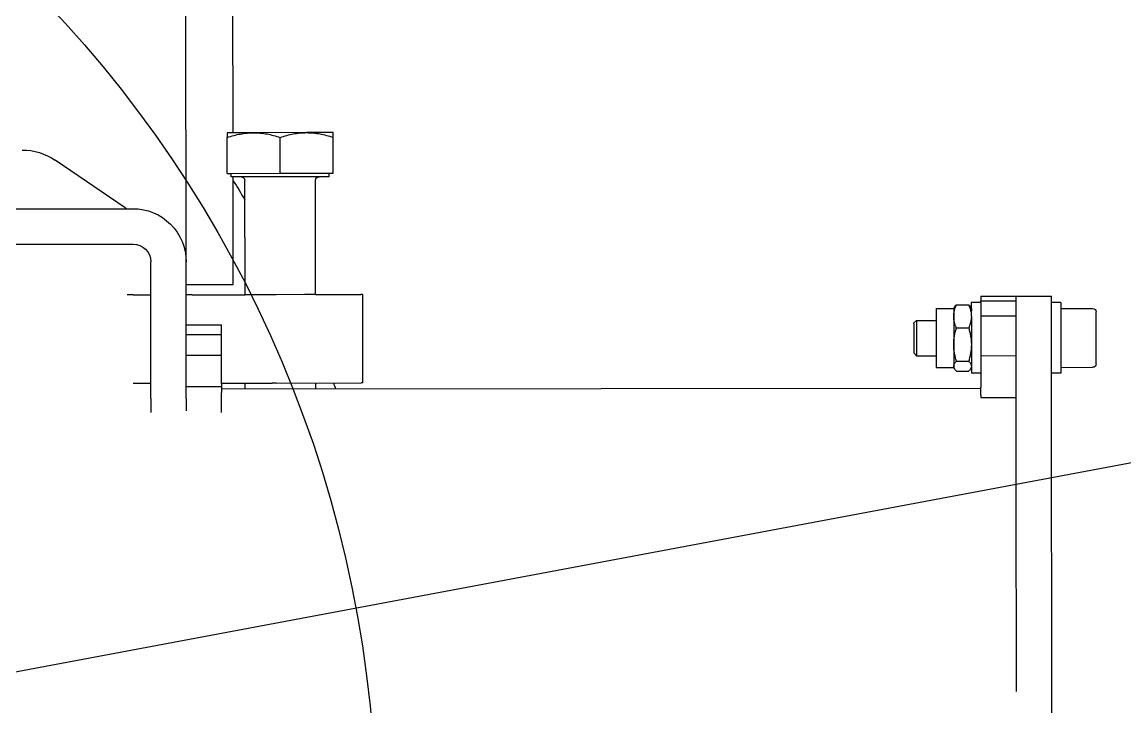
# Model space of a CAD drawing. Header units: inches. Extents: x -233729 to 737493, y -275239 to 196021.
# Drawn here: x 487947.5 to 488134.9, y 16046.7 to 16162.9 of the extents above; entities that cross this region are included whole.
import ezdxf

# ---------------------------------------------------------------- set-up
doc = ezdxf.new("R2010")
doc.units = ezdxf.units.IN
doc.header["$MEASUREMENT"] = 0
doc.layers.add('P_AX', color=7, linetype='Continuous')

# ---------------------------------------------------------------- blocks, each defined once
blk = doc.blocks.new('A$C48CB4C16')
at = {"layer": 'P_AX', "color": 6, "linetype": 'Continuous'}
for p, q in [((4418.589608261943, 4932.205780456427, 710.6645883361932), (4418.48979885585, 4828.290893023952, 710.6645883361932)), ((4265.489652933669, 4832.579871995493, 710.6645883361932), (4265.495742952452, 4834.972834463814, 710.6645883361932)), ((4265.489652933669, 4832.579871995493, 710.6645883361932), (4265.495742952452, 4834.972834463814, 710.6645883361932)), ((4271.494711379753, 4833.526929445683, 710.6645883361932), (4271.495897963177, 4834.66675085074, 710.6645883361932)), ((4271.494711379753, 4833.526929445683, 710.6645883361932), (4271.495897963177, 4834.66675085074, 710.6645883361932)), ((4271.494711379753, 4833.526929445683, 710.6645883361932), (4271.495897963177, 4834.66675085074, 710.6645883361932)), ((4277.496183612035, 4834.960982257153, 710.6645883361932), (4277.492790736491, 4831.538570934093, 710.6645883361932)), ((4265.489652933669, 4832.579871995493, 710.6645883361932), (4265.489840854891, 4830.223166784856, 710.6645883361932)), ((4265.489652933669, 4832.579871995493, 710.6645883361932), (4265.489840854891, 4830.223166784856, 710.6645883361932)), ((4271.489650159725, 4832.574102418615, 710.6645883361932), (4271.494135711109, 4832.737921983587, 710.6645883361932)), ((4271.489650159725, 4832.574102418615, 710.6645883361932), (4271.494135711109, 4832.737921983587, 710.6645883361932)), ((4271.489650159725, 4832.574102418615, 710.6645883361932), (4271.494135711109, 4832.737921983587, 710.6645883361932)), ((4271.489650159725, 4832.574102418615, 710.6645883361932), (4271.492793509387, 4831.544339389193, 710.6645883361932)), ((4271.489650159725, 4832.574102418615, 710.6645883361932), (4271.492793509387, 4831.544339389193, 710.6645883361932)), ((4271.489650159725, 4832.574102418615, 710.6645883361932), (4271.492793509387, 4831.544339389193, 710.6645883361932)), ((4271.494135711109, 4832.737921983587, 710.6645883361932), (4271.494711379753, 4833.526929445683, 710.6645883361932)), ((4271.494135711109, 4832.737921983587, 710.6645883361932), (4271.494711379753, 4833.526929445683, 710.6645883361932)), ((4271.494135711109, 4832.737921983587, 710.6645883361932), (4271.494711379753, 4833.526929445683, 710.6645883361932)), ((4412.493983462336, 4832.539803139518, 710.6645883361932), (4412.493727727793, 4832.400597989212, 710.6645883361932)), ((4412.493983462336, 4832.539803139518, 710.6645883361932), (4412.493727727793, 4832.400597989212, 710.6645883361932)), ((4412.493983462336, 4832.539803139518, 710.6645883361932), (4412.493727727793, 4832.400597989212, 710.6645883361932)), ((4271.491983787622, 4830.69851214497, 710.6645883361932), (4271.491826579324, 4830.533408229823, 710.6645883361932)), ((4271.491983787622, 4830.69851214497, 710.6645883361932), (4271.491826579324, 4830.533408229823, 710.6645883361932)), ((4271.492166419864, 4830.866543690326, 710.6645883361932), (4271.491983787622, 4830.69851214497, 710.6645883361932)), ((4271.492166419864, 4830.866543690326, 710.6645883361932), (4271.491983787622, 4830.69851214497, 710.6645883361932)), ((4271.492340749362, 4830.966752560927, 710.6645883361932), (4271.492166419864, 4830.866543690326, 710.6645883361932)), ((4271.492340749362, 4830.966752560927, 710.6645883361932), (4271.492166419864, 4830.866543690326, 710.6645883361932)), ((4271.492793509387, 4831.544339389193, 710.6645883361932), (4271.492340749362, 4830.966752560927, 710.6645883361932)), ((4271.492793509387, 4831.544339389193, 710.6645883361932), (4271.492340749362, 4830.966752560927, 710.6645883361932)), ((4271.492793509387, 4831.544339389193, 710.6645883361932), (4271.492340749362, 4830.966752560927, 710.6645883361932)), ((4277.491823806427, 4830.527639774724, 710.6645883361932), (4277.491981014725, 4830.692743690337, 710.6645883361932)), ((4277.491981014725, 4830.692743690337, 710.6645883361932), (4277.49216364685, 4830.860775235692, 710.6645883361932)), ((4277.49216364685, 4830.860775235692, 710.6645883361932), (4277.492790736491, 4831.538570934093, 710.6645883361932)), ((4277.492259507999, 4830.960984181265, 710.6645883361932), (4406.492215954465, 4830.836962385687, 710.6645883361932)), ((4281.491778293856, 4830.957139005537, 710.6645883361932), (4281.490816997481, 4829.957451214666, 710.6645883361932)), ((4293.491772747947, 4830.945602095805, 710.6645883361932), (4293.490811449475, 4829.945912066964, 710.6645883361932)), ((4406.489804404322, 4828.302432178173, 710.6645883361932), (4406.492094245739, 4830.710461082521, 710.6645883361932)), ((4406.493507216334, 4832.023989591866, 710.6645883361932), (4406.493516581017, 4832.034669502757, 710.6645883361932)), ((4406.493516581017, 4832.034669502757, 710.6645883361932), (4406.493730501737, 4832.40636756609, 710.6645883361932)), ((4406.493730501737, 4832.40636756609, 710.6645883361932), (4412.493727727793, 4832.400597989212, 710.6645883361932)), ((4412.492091471679, 4830.704691505643, 710.6645883361932), (4412.491303890594, 4829.831195361565, 710.6645883361932)), ((4412.492091471679, 4830.704691505643, 710.6645883361932), (4412.491303890594, 4829.831195361565, 710.6645883361932)), ((4412.493727727793, 4832.400597989212, 710.6645883361932), (4412.493513807072, 4832.028899925413, 710.6645883361932)), ((4412.493727727793, 4832.400597989212, 710.6645883361932), (4412.493513807072, 4832.028899925413, 710.6645883361932)), ((4412.493727727793, 4832.400597989212, 710.6645883361932), (4412.493513807072, 4832.028899925413, 710.6645883361932)), ((4262.490802743938, 4829.975721568919, 710.6645883361932), (4265.487164826715, 4829.972840277131, 710.6645883361932)), ((4265.489840854891, 4830.223166784856, 710.6645883361932), (4265.474936114158, 4814.723173950917, 710.6645883361932)), ((4265.489840854891, 4830.223166784856, 710.6645883361932), (4265.474936114158, 4814.723173950917, 710.6645883361932)), ((4271.491826579324, 4830.533408229823, 710.6645883361932), (4271.489838080946, 4830.217397207512, 710.6645883361932)), ((4271.491826579324, 4830.533408229823, 710.6645883361932), (4271.489838080946, 4830.217397207512, 710.6645883361932)), ((4271.489838080946, 4830.217397207512, 710.6645883361932), (4271.491367077688, 4830.036361182692, 710.6645883361932)), ((4271.489838080946, 4830.217397207512, 710.6645883361932), (4271.491367077688, 4830.036361182692, 710.6645883361932)), ((4271.490794896963, 4829.967067203137, 710.6645883361932), (4271.490017905715, 4828.617899533945, 710.6645883361932)), ((4271.490794896963, 4829.967067203137, 710.6645883361932), (4271.490017905715, 4828.617899533945, 710.6645883361932)), ((4271.490794896963, 4829.967067203137, 710.6645883361932), (4271.490017905715, 4828.617899533945, 710.6645883361932)), ((4271.491367077688, 4830.036361182692, 710.6645883361932), (4271.490794896963, 4829.967067203137, 710.6645883361932)), ((4271.491367077688, 4830.036361182692, 710.6645883361932), (4271.490794896963, 4829.967067203137, 710.6645883361932)), ((4271.491826579324, 4830.533408229823, 710.6645883361932), (4277.491823806427, 4830.527639774724, 710.6645883361932)), ((4277.491364304676, 4830.030592728059, 710.6645883361932), (4277.487416618621, 4825.920398573975, 710.6645883361932)), ((4277.491297586471, 4829.961297139178, 710.6645883361932), (4286.076573669677, 4829.953041566653, 710.6645883361932)), ((4277.491364304676, 4830.030592728059, 710.6645883361932), (4277.491823806427, 4830.527639774724, 710.6645883361932)), ((4286.783680393826, 4829.952361615493, 710.6645883361932), (4286.076573669677, 4829.953041566653, 710.6645883361932)), ((4286.783680393826, 4829.952361615493, 710.6645883361932), (4301.197900574305, 4829.938500962803, 710.6645883361932)), ((4301.490794309299, 4829.938219317819, 710.6645883361932), (4301.197900574305, 4829.938500962803, 710.6645883361932)), ((4301.490794309299, 4829.938219317819, 710.6645883361932), (4301.476370366639, 4814.938226252913, 710.6645883361932)), ((4412.491303890594, 4829.831195361565, 710.6645883361932), (4412.486893165041, 4825.301175101778, 710.6645883361932)), ((4412.491303890594, 4829.831195361565, 710.6645883361932), (4412.486893165041, 4825.301175101778, 710.6645883361932)), ((4271.489317085128, 4827.753458654626, 710.6645883361932), (4271.4882821762, 4826.79809717939, 710.6645883361932)), ((4271.489317085128, 4827.753458654626, 710.6645883361932), (4271.4882821762, 4826.79809717939, 710.6645883361932)), ((4271.489317085128, 4827.753458654626, 710.6645883361932), (4271.4882821762, 4826.79809717939, 710.6645883361932)), ((4271.490017905715, 4828.617899533945, 710.6645883361932), (4271.489317085128, 4827.753458654626, 710.6645883361932)), ((4271.490017905715, 4828.617899533945, 710.6645883361932), (4271.489317085128, 4827.753458654626, 710.6645883361932)), ((4271.490017905715, 4828.617899533945, 710.6645883361932), (4271.489317085128, 4827.753458654626, 710.6645883361932)), ((4398.888846321845, 4827.309740771192, 710.6645883361932), (4401.888844934759, 4827.306855982754, 710.6645883361932)), ((4401.888844934759, 4827.306855982754, 710.6645883361932), (4402.022917444702, 4827.538561544965, 710.6645883361932)), ((4402.336034408071, 4827.93467963778, 710.6645883361932), (4404.442869459162, 4827.932653712228, 710.6645883361932)), ((4404.888843547785, 4827.303971194314, 710.6645883361932), (4404.755207982495, 4827.53594965453, 710.6645883361932)), ((4406.489804404322, 4828.302432178173, 710.6645883361932), (4404.889805144048, 4828.303970731913, 710.6645883361932)), ((4406.486895938986, 4825.306944678656, 710.6645883361932), (4406.489804404322, 4828.302432178173, 710.6645883361932)), ((4406.486895938986, 4825.306944678656, 710.6645883361932), (4406.489804404322, 4828.302432178173, 710.6645883361932)), ((4420.089798116126, 4828.289354470211, 710.6645883361932), (4418.48979885585, 4828.290893023952, 710.6645883361932)), ((4420.088836519979, 4827.289354932613, 710.6645883361932), (4425.488834023358, 4827.284162312863, 710.6645883361932)), ((4271.486753312522, 4825.22823623533, 710.6645883361932), (4271.486167775934, 4824.507391551162, 710.6645883361932)), ((4271.486753312522, 4825.22823623533, 710.6645883361932), (4271.486167775934, 4824.507391551162, 710.6645883361932)), ((4271.486753312522, 4825.22823623533, 710.6645883361932), (4271.486167775934, 4824.507391551162, 710.6645883361932)), ((4271.486831251066, 4825.310446838035, 710.6645883361932), (4271.486753312522, 4825.22823623533, 710.6645883361932)), ((4271.486831251066, 4825.310446838035, 710.6645883361932), (4271.486753312522, 4825.22823623533, 710.6645883361932)), ((4271.486831251066, 4825.310446838035, 710.6645883361932), (4271.486753312522, 4825.22823623533, 710.6645883361932)), ((4271.486753312522, 4825.22823623533, 710.6645883361932), (4277.486750539508, 4825.222467780232, 710.6645883361932)), ((4271.486972454471, 4825.421000249336, 710.6645883361932), (4271.486831251066, 4825.310446838035, 710.6645883361932)), ((4271.486972454471, 4825.421000249336, 710.6645883361932), (4271.486831251066, 4825.310446838035, 710.6645883361932)), ((4271.486972454471, 4825.421000249336, 710.6645883361932), (4271.486831251066, 4825.310446838035, 710.6645883361932)), ((4271.487423228332, 4825.905482229895, 710.6645883361932), (4271.486972454471, 4825.421000249336, 710.6645883361932)), ((4271.487423228332, 4825.905482229895, 710.6645883361932), (4271.486972454471, 4825.421000249336, 710.6645883361932)), ((4271.487423228332, 4825.905482229895, 710.6645883361932), (4271.486972454471, 4825.421000249336, 710.6645883361932)), ((4271.4882821762, 4826.79809717939, 710.6645883361932), (4271.487419391516, 4825.926167029074, 710.6645883361932)), ((4271.4882821762, 4826.79809717939, 710.6645883361932), (4271.487419391516, 4825.926167029074, 710.6645883361932)), ((4271.4882821762, 4826.79809717939, 710.6645883361932), (4271.487419391516, 4825.926167029074, 710.6645883361932)), ((4271.487419391516, 4825.926167029074, 710.6645883361932), (4271.487423228332, 4825.905482229895, 710.6645883361932)), ((4271.487419391516, 4825.926167029074, 710.6645883361932), (4271.487423228332, 4825.905482229895, 710.6645883361932)), ((4271.487419391516, 4825.926167029074, 710.6645883361932), (4271.487423228332, 4825.905482229895, 710.6645883361932)), ((4277.486750539508, 4825.222467780232, 710.6645883361932), (4277.483769478044, 4822.096143770616, 710.6645883361932)), ((4277.486828478051, 4825.304678383401, 710.6645883361932), (4277.486750539508, 4825.222467780232, 710.6645883361932)), ((4277.487420455321, 4825.899713774795, 710.6645883361932), (4277.486828478051, 4825.304678383401, 710.6645883361932)), ((4395.086442960426, 4824.813394867469, 710.6645883361932), (4395.586922839167, 4825.31291315111, 710.6645883361932)), ((4395.586922839167, 4825.31291315111, 710.6645883361932), (4398.886923129437, 4825.309741695996, 710.6645883361932)), ((4402.334384746616, 4826.23503699864, 710.6645883361932), (4404.441219797823, 4826.233011073085, 710.6645883361932)), ((4406.485304637346, 4823.639814249825, 710.6645883361932), (4406.486895938986, 4825.306944678656, 710.6645883361932)), ((4406.485304637346, 4823.639814249825, 710.6645883361932), (4406.486895938986, 4825.306944678656, 710.6645883361932)), ((4406.486895938986, 4825.306944678656, 710.6645883361932), (4412.486893165041, 4825.301175101778, 710.6645883361932)), ((4406.486895938986, 4825.306944678656, 710.6645883361932), (4412.486893165041, 4825.301175101778, 710.6645883361932)), ((4412.486893165041, 4825.301175101778, 710.6645883361932), (4412.480425623012, 4818.561093254133, 710.6645883361932)), ((4412.486893165041, 4825.301175101778, 710.6645883361932), (4412.480425623012, 4818.561093254133, 710.6645883361932)), ((4271.485206239623, 4823.569149331309, 710.6645883361932), (4271.484783473657, 4823.098350779737, 710.6645883361932)), ((4271.485206239623, 4823.569149331309, 710.6645883361932), (4271.484783473657, 4823.098350779737, 710.6645883361932)), ((4271.485206239623, 4823.569149331309, 710.6645883361932), (4271.484783473657, 4823.098350779737, 710.6645883361932)), ((4271.486098694615, 4824.497075068883, 710.6645883361932), (4271.485206239623, 4823.569149331309, 710.6645883361932)), ((4271.486098694615, 4824.497075068883, 710.6645883361932), (4271.485206239623, 4823.569149331309, 710.6645883361932)), ((4271.486098694615, 4824.497075068883, 710.6645883361932), (4271.485206239623, 4823.569149331309, 710.6645883361932)), ((4271.486167775934, 4824.507391551162, 710.6645883361932), (4271.486098694615, 4824.497075068883, 710.6645883361932)), ((4271.486167775934, 4824.507391551162, 710.6645883361932), (4271.486098694615, 4824.497075068883, 710.6645883361932)), ((4271.486167775934, 4824.507391551162, 710.6645883361932), (4271.486098694615, 4824.497075068883, 710.6645883361932)), ((4406.480428396957, 4818.56686283101, 710.6645883361932), (4406.485304637346, 4823.639814249825, 710.6645883361932)), ((4406.480428396957, 4818.56686283101, 710.6645883361932), (4406.485304637346, 4823.639814249825, 710.6645883361932)), ((4271.483398049488, 4821.707803591738, 710.6645883361932), (4271.482033354113, 4820.229210262305, 710.6645883361932)), ((4271.483398049488, 4821.707803591738, 710.6645883361932), (4271.482033354113, 4820.229210262305, 710.6645883361932)), ((4271.483398049488, 4821.707803591738, 710.6645883361932), (4271.482033354113, 4820.229210262305, 710.6645883361932)), ((4271.483423562022, 4821.735007434735, 710.6645883361932), (4271.483398049488, 4821.707803591738, 710.6645883361932)), ((4271.483423562022, 4821.735007434735, 710.6645883361932), (4271.483398049488, 4821.707803591738, 710.6645883361932)), ((4271.483423562022, 4821.735007434735, 710.6645883361932), (4271.483398049488, 4821.707803591738, 710.6645883361932)), ((4271.483398049488, 4821.707803591738, 710.6645883361932), (4277.483395276475, 4821.702035136639, 710.6645883361932)), ((4271.48377225094, 4822.101912225715, 710.6645883361932), (4271.483423562022, 4821.735007434735, 710.6645883361932)), ((4271.48377225094, 4822.101912225715, 710.6645883361932), (4271.483423562022, 4821.735007434735, 710.6645883361932)), ((4271.48377225094, 4822.101912225715, 710.6645883361932), (4271.483423562022, 4821.735007434735, 710.6645883361932)), ((4271.483915920253, 4822.156711474179, 710.6645883361932), (4271.48377225094, 4822.101912225715, 710.6645883361932)), ((4271.483915920253, 4822.156711474179, 710.6645883361932), (4271.48377225094, 4822.101912225715, 710.6645883361932)), ((4271.483915920253, 4822.156711474179, 710.6645883361932), (4271.48377225094, 4822.101912225715, 710.6645883361932)), ((4271.484783473657, 4823.098350779737, 710.6645883361932), (4271.483915920253, 4822.156711474179, 710.6645883361932)), ((4271.484783473657, 4823.098350779737, 710.6645883361932), (4271.483915920253, 4822.156711474179, 710.6645883361932)), ((4271.484783473657, 4823.098350779737, 710.6645883361932), (4271.483915920253, 4822.156711474179, 710.6645883361932)), ((4271.481862738147, 4820.079076863944, 710.6645883361932), (4271.476370954304, 4814.96707413823, 710.6645883361932)), ((4271.481862738147, 4820.079076863944, 710.6645883361932), (4271.476370954304, 4814.96707413823, 710.6645883361932)), ((4271.481962903985, 4820.187773026645, 710.6645883361932), (4271.481862738147, 4820.079076863944, 710.6645883361932)), ((4271.481962903985, 4820.187773026645, 710.6645883361932), (4271.481862738147, 4820.079076863944, 710.6645883361932)), ((4271.481962903985, 4820.187773026645, 710.6645883361932), (4271.481862738147, 4820.079076863944, 710.6645883361932)), ((4271.481862738147, 4820.079076863944, 710.6645883361932), (4277.481861488428, 4820.075063396829, 710.6645883361932)), ((4271.482033354113, 4820.229210262305, 710.6645883361932), (4271.481962903985, 4820.187773026645, 710.6645883361932)), ((4271.482033354113, 4820.229210262305, 710.6645883361932), (4271.481962903985, 4820.187773026645, 710.6645883361932)), ((4271.482033354113, 4820.229210262305, 710.6645883361932), (4271.481962903985, 4820.187773026645, 710.6645883361932)), ((4395.081636107061, 4819.813398304515, 710.6645883361932), (4395.581155077787, 4819.312917737409, 710.6645883361932)), ((4402.328969073365, 4820.606786224178, 710.6645883361932), (4404.435804124572, 4820.604760298625, 710.6645883361932)), ((4395.581155077787, 4819.312917737409, 710.6645883361932), (4398.881153552443, 4819.30974446994, 710.6645883361932)), ((4406.478265250101, 4816.302437726061, 710.6645883361932), (4406.480428396957, 4818.56686283101, 710.6645883361932)), ((4406.478265250101, 4816.302437726061, 710.6645883361932), (4406.480428396957, 4818.56686283101, 710.6645883361932)), ((4406.480428396957, 4818.56686283101, 710.6645883361932), (4412.480425623012, 4818.561093254133, 710.6645883361932)), ((4412.480425623012, 4818.561093254133, 710.6645883361932), (4412.477970463457, 4815.99578754476, 710.6645883361932)), ((4412.480425623012, 4818.561093254133, 710.6645883361932), (4412.477970463457, 4815.99578754476, 710.6645883361932)), ((4398.879230360035, 4817.309745394743, 710.6645883361932), (4401.879228972946, 4817.306860606303, 710.6645883361932)), ((4401.879228972946, 4817.306860606303, 710.6645883361932), (4402.012864538235, 4817.07488214609, 710.6645883361932)), ((4402.325203061569, 4816.678178088392, 710.6645883361932), (4404.432038112775, 4816.676152162838, 710.6645883361932)), ((4404.87922758609, 4817.303975817867, 710.6645883361932), (4404.745155076147, 4817.072270255653, 710.6645883361932)), ((4406.478265250101, 4816.302437726061, 710.6645883361932), (4404.878265989943, 4816.303976279801, 710.6645883361932)), ((4406.477224432747, 4815.193870176214, 710.6645883361932), (4406.477973237515, 4816.001557122103, 710.6645883361932)), ((4406.478265250101, 4816.302437726061, 710.6645883361932), (4406.477973237515, 4816.001557122103, 710.6645883361932)), ((4406.477973237515, 4816.001557122103, 710.6645883361932), (4412.477970463457, 4815.99578754476, 710.6645883361932)), ((4412.477970463457, 4815.99578754476, 710.6645883361932), (4412.477221167413, 4815.186048927835, 710.6645883361932)), ((4412.477970463457, 4815.99578754476, 710.6645883361932), (4412.477221167413, 4815.186048927835, 710.6645883361932)), ((4420.07825896202, 4816.2893600181, 710.6645883361932), (4418.478259701747, 4816.29089857184, 710.6645883361932)), ((4420.079220558167, 4817.289359555697, 710.6645883361932), (4425.479218061547, 4817.284166936415, 710.6645883361932)), ((4262.476378801278, 4814.975728503547, 710.6645883361932), (4261.476380185107, 4814.976690099693, 710.6645883361932)), ((4262.476378801278, 4814.975728503547, 710.6645883361932), (4265.472849086625, 4814.972847107917, 710.6645883361932)), ((4265.474936114158, 4814.723173950917, 710.6645883361932), (4265.47047127597, 4812.481383545907, 710.6645883361932)), ((4265.474936114158, 4814.723173950917, 710.6645883361932), (4265.47047127597, 4812.481383545907, 710.6645883361932)), ((4271.474933340214, 4814.717404374039, 710.6645883361932), (4271.473569192341, 4813.2170761131, 710.6645883361932)), ((4271.476370954304, 4814.96707413823, 710.6645883361932), (4271.474933340214, 4814.717404374039, 710.6645883361932)), ((4272.476369570592, 4814.966112542083, 710.6645883361932), (4271.476370954304, 4814.96707413823, 710.6645883361932)), ((4272.476369570592, 4814.966112542083, 710.6645883361932), (4281.476393054822, 4814.957458172112, 710.6645883361932)), ((4281.476393054822, 4814.957458172112, 710.6645883361932), (4281.457738089026, 4795.557467141306, 710.6645883361932)), ((4286.062149727018, 4814.953048501748, 710.6645883361932), (4281.476393054822, 4814.957458172112, 710.6645883361932)), ((4286.062149727018, 4814.953048501748, 710.6645883361932), (4281.476393054822, 4814.957458172112, 710.6645883361932)), ((4286.769256451167, 4814.952368550587, 710.6645883361932), (4286.062149727018, 4814.953048501748, 710.6645883361932)), ((4286.769256451167, 4814.952368550587, 710.6645883361932), (4286.062149727018, 4814.953048501748, 710.6645883361932)), ((4291.601383765228, 4814.947722015089, 710.6645883361932), (4286.769256451167, 4814.952368550587, 710.6645883361932)), ((4291.601383765228, 4814.947722015089, 710.6645883361932), (4286.769256451167, 4814.952368550587, 710.6645883361932)), ((4293.476387506816, 4814.945919017891, 710.6645883361932), (4291.601383765228, 4814.947722015089, 710.6645883361932)), ((4293.476387506816, 4814.945919017891, 710.6645883361932), (4291.601383765228, 4814.947722015089, 710.6645883361932)), ((4293.476387506816, 4814.945919017891, 710.6645883361932), (4293.457732541021, 4795.545927987553, 710.6645883361932)), ((4293.476387506816, 4814.945919017891, 710.6645883361932), (4301.183476631646, 4814.938507897898, 710.6645883361932)), ((4301.476370366639, 4814.938226252913, 710.6645883361932), (4301.183476631646, 4814.938507897898, 710.6645883361932)), ((4406.477224432747, 4815.193870176214, 710.6645883361932), (4412.477221167413, 4815.186048927835, 710.6645883361932)), ((4412.477221167413, 4815.186048927835, 710.6645883361932), (4418.477218393354, 4815.180279350492, 710.6645883361932)), ((4265.47047127597, 4812.481383545907, 710.6645883361932), (4265.468854744104, 4810.795867542388, 710.6645883361932)), ((4265.47047127597, 4812.481383545907, 710.6645883361932), (4265.468854744104, 4810.795867542388, 710.6645883361932)), ((4271.470468502026, 4812.475613968565, 710.6645883361932), (4271.468851970043, 4810.790097965512, 710.6645883361932)), ((4271.470468502026, 4812.475613968565, 710.6645883361932), (4271.468851970043, 4810.790097965512, 710.6645883361932)), ((4271.473569192341, 4813.2170761131, 710.6645883361932), (4271.470468502026, 4812.475613968565, 710.6645883361932)), ((4271.473569192341, 4813.2170761131, 710.6645883361932), (4271.470468502026, 4812.475613968565, 710.6645883361932)), ((4271.473569192341, 4813.2170761131, 710.6645883361932), (4279.47356549371, 4813.209383343931, 710.6645883361932)), ((4279.47356549371, 4813.209383343931, 710.6645883361932), (4279.456016363343, 4794.959391712795, 710.6645883361932)), ((4265.468854744104, 4810.795867542388, 710.6645883361932), (4265.467469674652, 4809.355482506219, 710.6645883361932)), ((4265.468854744104, 4810.795867542388, 710.6645883361932), (4265.467469674652, 4809.355482506219, 710.6645883361932)), ((4271.468851970043, 4810.790097965512, 710.6645883361932), (4271.467467149488, 4809.349975564636, 710.6645883361932)), ((4271.468851970043, 4810.790097965512, 710.6645883361932), (4271.467467149488, 4809.349975564636, 710.6645883361932)), ((4271.467467149488, 4809.349975564636, 710.6645883361932), (4271.392784866388, 4729.206458650182, 710.6645883361932)), ((4235.564594610827, 4806.384235622945, 710.6645883361932), (4262.464587658643, 4806.358368680465, 710.6645883361932)), ((4235.558825033717, 4800.384238396889, 710.6645883361932), (4262.458816696424, 4800.358371455806, 710.6645883361932)), ((4261.102298364276, 4800.212966312773, 710.6645883361932), (4249.240018925279, 4792.128293960007, 710.6645883361932)), ((4278.456578378333, 4794.360352486956, 710.6645883361932), (4278.450716341496, 4788.264202882653, 710.6645883361932)), ((4278.456578378333, 4794.360352486956, 710.6645883361932), (4279.141585243865, 4794.35969379137, 710.6645883361932)), ((4279.142162201576, 4794.959693513929, 710.6645883361932), (4279.141585243865, 4794.35969379137, 710.6645883361932)), ((4279.141585243865, 4794.35969379137, 710.6645883361932), (4287.456567035056, 4794.351698123968, 710.6645883361932)), ((4280.857161408639, 4794.958044376808, 710.6645883361932), (4279.142162201576, 4794.959693513929, 710.6645883361932)), ((4287.457146864151, 4794.951697845596, 710.6645883361932), (4280.857161408639, 4794.958044376808, 710.6645883361932)), ((4287.456567035056, 4794.351698123968, 710.6645883361932), (4287.45070499822, 4788.255548519666, 710.6645883361932)), ((4287.456567035056, 4794.351698123968, 710.6645883361932), (4295.771577555221, 4794.343702447252, 710.6645883361932)), ((4294.057155305869, 4794.945351306933, 710.6645883361932), (4287.457146864151, 4794.951697845596, 710.6645883361932)), ((4295.772154512931, 4794.943702169812, 710.6645883361932), (4294.057155305869, 4794.945351306933, 710.6645883361932)), ((4295.772154512931, 4794.943702169812, 710.6645883361932), (4295.771577555221, 4794.343702447252, 710.6645883361932)), ((4295.771577555221, 4794.343702447252, 710.6645883361932), (4296.456570056267, 4794.343043755858, 710.6645883361932)), ((4296.456570056267, 4794.343043755858, 710.6645883361932), (4296.45070801943, 4788.246894151555, 710.6645883361932)), ((4282.949937693076, 4787.456028495568, 710.6645883361932), (4278.449950546957, 4787.460355674966, 710.6645883361932)), ((4279.448804392013, 4787.459395178712, 710.6645883361932), (4279.38432377507, 4720.403609469186, 710.6645883361932)), ((4291.949933532042, 4787.447374129786, 710.6645883361932), (4282.949937693076, 4787.456028495568, 710.6645883361932)), ((4296.449942224891, 4787.443046943868, 710.6645883361932), (4291.949933532042, 4787.447374129786, 710.6645883361932))]:
    blk.add_line(p, q, dxfattribs=at)
at = {"layer": 'P_AX', "color": 6}
blk.add_line((4100.564324360806, 4905.529219101767, 710.6645883361937), (4813.895743931643, 4771.924462732977, 710.6645883361937), dxfattribs=at)
for radius in [4100.563866852364, 761.7891955324333]:
    blk.add_circle((4100.5638399116, 4905.530419049437, 710.6645883361932), radius, dxfattribs=at)
at = {"layer": 'P_AX', "color": 6, "linetype": 'ByBlock', "lineweight": -2}
blk.add_arc((4100.563839911716, 4905.529219102699, 710.6645883361932), 203.2000000000007, 270, 0, dxfattribs=at)
blk.add_arc((4100.563839911716, 4905.529219102699, 710.6645883361932), 203.2000000000007, 270, 0, dxfattribs=at)
at = {"layer": 'P_AX', "color": 6, "linetype": 'Continuous'}
for centre, radius, start, end in [((4100.563839911716, 4905.529219102699, 710.6645883361932), 209.9999999999993, 338.9038425172643, 339.1957958636272), ((4403.742460639448, 4826.501137951507, 710.6645883361932), 2.008252103418346, 134.4529677905808, 148.8968529628673), ((4403.033684267779, 4826.501845173189, 710.6645883361932), 2.008237032505981, 30.99287558733875, 45.43623427179721), ((4425.488257065648, 4826.684162590305, 710.6645883361932), 0.5999999999992491, 359.9449045907344, 89.94490459073435), ((4425.479795019259, 4817.884166658974, 710.6645883361932), 0.5999999999992491, 269.9449045907344, 359.9449045907344), ((4403.734388252953, 4818.108986627429, 710.6645883361932), 2.00823703251491, 210.9928755873387, 225.4362342717972), ((4403.025611881281, 4818.109693849113, 710.6645883361932), 2.008252103425221, 314.4529677905808, 328.8968529628673), ((4262.467471061739, 4809.358367294657, 710.6645883361932), 9.000000000000094, 269.9449045907344, 359.9465765737681), ((4262.467471061739, 4809.358367294657, 710.6645883361932), 2.999999999955078, 269.9449310510595, 359.9449045907344), ((4255.47047355189, 4808.476291870817, 710.6645883361932), 9.999999999996918, 304.2761745307917, 305.7394337193652), ((4100.563839911716, 4905.529219102699, 710.6645883361932), 210, 328.4156657995187, 329.4757963184692), ((4280.857738366351, 4795.558044099367, 710.6645883361932), 0.5999999999992491, 269.9449045907344, 359.9449045907344), ((4294.05773226358, 4795.545351029492, 710.6645883361932), 0.6000000000001586, 179.9449045907344, 269.9449045907344), ((4243.608194112661, 4800.391619518517, 710.6645883361932), 9.99999999999718, 269.9449045907344, 304.2761745307917)]:
    blk.add_arc(centre, radius, start, end, dxfattribs=at)
for points in [[(4412.541638462921, 4882.3308412364, 710.6645883361932), (4412.526518211001, 4866.639906938306, 710.6645883361932), (4412.517239610315, 4856.986686053804, 710.6645883361932), (4412.508931001765, 4848.333229032462, 710.6645883361932), (4412.497778874356, 4836.709870179301, 710.6645883361932)], [(4412.541638462921, 4882.3308412364, 710.6645883361932), (4412.526518211001, 4866.639906938306, 710.6645883361932), (4412.517239610315, 4856.986686053804, 710.6645883361932), (4412.508931001765, 4848.333229032462, 710.6645883361932), (4412.497778874356, 4836.709870179301, 710.6645883361932)], [(4412.541638462921, 4882.3308412364, 710.6645883361932), (4412.526518211001, 4866.639906938306, 710.6645883361932), (4412.517239610315, 4856.986686053804, 710.6645883361932), (4412.508931001765, 4848.333229032462, 710.6645883361932), (4412.497778874356, 4836.709870179301, 710.6645883361932)], [(4412.497778874356, 4836.709870179301, 710.6645883361932), (4412.49675141368, 4835.619730376756, 710.6645883361932), (4412.495832799003, 4834.531192160795, 710.6645883361932)], [(4412.497778874356, 4836.709870179301, 710.6645883361932), (4412.49675141368, 4835.619730376756, 710.6645883361932), (4412.495832799003, 4834.531192160795, 710.6645883361932)], [(4412.497778874356, 4836.709870179301, 710.6645883361932), (4412.49675141368, 4835.619730376756, 710.6645883361932), (4412.495832799003, 4834.531192160795, 710.6645883361932)], [(4412.495832799003, 4834.531192160795, 710.6645883361932), (4412.494781303452, 4833.538479420009, 710.6645883361932), (4412.493992827018, 4832.550483050408, 710.6645883361932)], [(4412.495832799003, 4834.531192160795, 710.6645883361932), (4412.494781303452, 4833.538479420009, 710.6645883361932), (4412.493992827018, 4832.550483050408, 710.6645883361932)], [(4412.495832799003, 4834.531192160795, 710.6645883361932), (4412.494781303452, 4833.538479420009, 710.6645883361932), (4412.493992827018, 4832.550483050408, 710.6645883361932)], [(4412.493992827018, 4832.550483050408, 710.6645883361932), (4412.493991656462, 4832.549148061431, 710.6645883361932), (4412.493983462336, 4832.539803139518, 710.6645883361932)], [(4412.493992827018, 4832.550483050408, 710.6645883361932), (4412.493991656462, 4832.549148061431, 710.6645883361932), (4412.493983462336, 4832.539803139518, 710.6645883361932)], [(4412.493992827018, 4832.550483050408, 710.6645883361932), (4412.493991656462, 4832.549148061431, 710.6645883361932), (4412.493983462336, 4832.539803139518, 710.6645883361932)], [(4406.493507216334, 4832.023989591866, 710.6645883361932), (4406.493327855831, 4831.972031997635, 710.6645883361932), (4406.493263330194, 4831.92429161363, 710.6645883361932), (4406.493141937534, 4831.798436372193, 710.6645883361932), (4406.492967398139, 4831.61737489945, 710.6645883361932), (4406.492736582762, 4831.37779265654, 710.6645883361932), (4406.492425082716, 4831.054266958616, 710.6645883361932), (4406.492094245739, 4830.710461082521, 710.6645883361932)], [(4412.492275585071, 4830.831193870517, 710.6645883361932), (4412.49210810766, 4830.767923092587, 710.6645883361932), (4412.492091471679, 4830.704691505643, 710.6645883361932)], [(4412.492275585071, 4830.831193870517, 710.6645883361932), (4412.49210810766, 4830.767923092587, 710.6645883361932), (4412.492091471679, 4830.704691505643, 710.6645883361932)], [(4412.493504442506, 4832.018220014522, 710.6645883361932), (4412.492755294195, 4831.423196139398, 710.6645883361932), (4412.492275585071, 4830.831193870517, 710.6645883361932)], [(4412.493504442506, 4832.018220014522, 710.6645883361932), (4412.492755294195, 4831.423196139398, 710.6645883361932), (4412.492275585071, 4830.831193870517, 710.6645883361932)], [(4412.493504442506, 4832.018220014522, 710.6645883361932), (4412.492755294195, 4831.423196139398, 710.6645883361932), (4412.492275585071, 4830.831193870517, 710.6645883361932)], [(4412.493513807072, 4832.028899925413, 710.6645883361932), (4412.493505613063, 4832.019555003501, 710.6645883361932), (4412.493504442506, 4832.018220014522, 710.6645883361932)], [(4412.493513807072, 4832.028899925413, 710.6645883361932), (4412.493505613063, 4832.019555003501, 710.6645883361932), (4412.493504442506, 4832.018220014522, 710.6645883361932)], [(4412.493513807072, 4832.028899925413, 710.6645883361932), (4412.493505613063, 4832.019555003501, 710.6645883361932), (4412.493504442506, 4832.018220014522, 710.6645883361932)], [(4398.886923129437, 4825.309741695996, 710.6645883361932), (4398.887264275457, 4825.673732351164, 710.6645883361932), (4398.887498778291, 4825.918354366093, 710.6645883361932), (4398.888097347693, 4826.538543266362, 710.6645883361932), (4398.888453855761, 4826.907266571771, 710.6645883361932), (4398.888629183406, 4827.088172538324, 710.6645883361932)], [(4398.888629183406, 4827.088172538324, 710.6645883361932), (4398.888728308374, 4827.190147017713, 710.6645883361932), (4398.888790696044, 4827.254038438785, 710.6645883361932), (4398.888824905501, 4827.288813503113, 710.6645883361932), (4398.888846321845, 4827.309740771192, 710.6645883361932)], [(4401.885095129139, 4823.421341042618, 710.6645883361932), (4401.885698251077, 4824.048010567787, 710.6645883361932), (4401.886272962553, 4824.644903862967, 710.6645883361932), (4401.886750185163, 4825.140320611304, 710.6645883361932), (4401.887298415764, 4825.709132741324, 710.6645883361932), (4401.887778530246, 4826.206879566075, 710.6645883361932), (4401.888101605815, 4826.541502238836, 710.6645883361932), (4401.888371934183, 4826.821160246737, 710.6645883361932), (4401.888627796433, 4827.085287749886, 710.6645883361932)], [(4402.022917444702, 4827.538561544965, 710.6645883361932), (4401.964805538532, 4827.424844123541, 710.6645883361932), (4401.923200117424, 4827.313004623751, 710.6645883361932), (4401.897313017165, 4827.198816803868, 710.6645883361932), (4401.888627796433, 4827.085287749886, 710.6645883361932)], [(4401.888627796433, 4827.085287749886, 710.6645883361932), (4401.888716399437, 4827.176456664807, 710.6645883361932), (4401.888789307326, 4827.25115186407, 710.6645883361932), (4401.888832565862, 4827.294763912099, 710.6645883361932), (4401.888844934759, 4827.306855982754, 710.6645883361932)], [(4401.888627796433, 4827.085287749886, 710.6645883361932), (4401.918342390097, 4826.872783968344, 710.6645883361932), (4402.008523843483, 4826.6558006258, 710.6645883361932), (4402.144526384073, 4826.450888377267, 710.6645883361932), (4402.334384746616, 4826.23503699864, 710.6645883361932)], [(4404.441219797823, 4826.233011073085, 710.6645883361932), (4404.631261349073, 4826.448194143015, 710.6645883361932), (4404.767577916034, 4826.652568149032, 710.6645883361932), (4404.858420334407, 4826.869675909287, 710.6645883361932), (4404.888626409461, 4827.082402960981, 710.6645883361932)], [(4404.888626409461, 4827.082402960981, 710.6645883361932), (4404.880168909439, 4827.19651957846, 710.6645883361932), (4404.854532831698, 4827.310063260259, 710.6645883361932), (4404.813131951028, 4827.422050628463, 710.6645883361932), (4404.755207982495, 4827.53594965453, 710.6645883361932)], [(4404.886920355377, 4825.303972119118, 710.6645883361932), (4404.887000684743, 4825.400448685165, 710.6645883361932), (4404.887092502554, 4825.497632824934, 710.6645883361932), (4404.88762120786, 4826.046330331477, 710.6645883361932), (4404.888104144717, 4826.54726360331, 710.6645883361932), (4404.888536732411, 4826.99568102474, 710.6645883361932), (4404.888579653461, 4827.039379376571, 710.6645883361932), (4404.888626409461, 4827.082402960981, 710.6645883361932)], [(4404.886920355377, 4825.303972119118, 710.6645883361932), (4404.887000684743, 4825.400448685165, 710.6645883361932), (4404.887092502554, 4825.497632824934, 710.6645883361932), (4404.88762120786, 4826.046330331477, 710.6645883361932), (4404.888104144717, 4826.54726360331, 710.6645883361932), (4404.888536732411, 4826.99568102474, 710.6645883361932), (4404.888579653461, 4827.039379376571, 710.6645883361932), (4404.888626409461, 4827.082402960981, 710.6645883361932)], [(4404.888626409461, 4827.082402960981, 710.6645883361932), (4404.888731728075, 4827.195726684413, 710.6645883361932), (4404.888843547785, 4827.303971194314, 710.6645883361932)], [(4404.888626409461, 4827.082402960981, 710.6645883361932), (4404.888731728075, 4827.195726684413, 710.6645883361932), (4404.888843547785, 4827.303971194314, 710.6645883361932)], [(4404.888843547785, 4827.303971194314, 710.6645883361932), (4404.889196098666, 4827.67710219708, 710.6645883361932), (4404.889476067968, 4827.967461780298, 710.6645883361932), (4404.889635605155, 4828.131286518301, 710.6645883361932), (4404.889805144048, 4828.303970731913, 710.6645883361932)], [(4418.48979885585, 4828.290893023952, 710.6645883361932), (4418.487528593279, 4825.992058879814, 710.6645883361932), (4418.485299088991, 4823.628275096069, 710.6645883361932)], [(4418.48979885585, 4828.290893023952, 710.6645883361932), (4418.487528593279, 4825.992058879814, 710.6645883361932), (4418.485299088991, 4823.628275096069, 710.6645883361932)], [(4420.085298349266, 4823.626736541863, 710.6645883361932), (4420.086041189497, 4824.398575030851, 710.6645883361932), (4420.086639217567, 4825.019696285135, 710.6645883361932), (4420.087085474632, 4825.483016562766, 710.6645883361932), (4420.087714736584, 4826.136041175226, 710.6645883361932), (4420.088192712166, 4826.631767908695, 710.6645883361932), (4420.088529704604, 4826.981064763039, 710.6645883361932), (4420.088687542127, 4827.143396532282, 710.6645883361932), (4420.088836519979, 4827.289354932613, 710.6645883361932)], [(4420.085298349266, 4823.626736541863, 710.6645883361932), (4420.086041189497, 4824.398575030851, 710.6645883361932), (4420.086639217567, 4825.019696285135, 710.6645883361932), (4420.087085474632, 4825.483016562766, 710.6645883361932), (4420.087714736584, 4826.136041175226, 710.6645883361932), (4420.088192712166, 4826.631767908695, 710.6645883361932), (4420.088529704604, 4826.981064763039, 710.6645883361932), (4420.088687542127, 4827.143396532282, 710.6645883361932), (4420.088836519979, 4827.289354932613, 710.6645883361932)], [(4420.088836519979, 4827.289354932613, 710.6645883361932), (4420.089120599557, 4827.590049360997, 710.6645883361932), (4420.08932766784, 4827.806559851047, 710.6645883361932), (4420.089469040046, 4827.952845518595, 710.6645883361932), (4420.089632185874, 4828.120796866834, 710.6645883361932), (4420.089741877862, 4828.232966517216, 710.6645883361932), (4420.089798116126, 4828.289354470211, 710.6645883361932)], [(4277.487416618621, 4825.920398573975, 710.6645883361932), (4277.487418537027, 4825.910056174386, 710.6645883361932), (4277.487420455321, 4825.899713774795, 710.6645883361932)], [(4395.581225799978, 4819.38839146041, 710.6645883361932), (4395.581460264046, 4819.63418480626, 710.6645883361932), (4395.581844834494, 4820.035850313145, 710.6645883361932), (4395.582357736421, 4820.570645449802, 710.6645883361932), (4395.582968519884, 4821.206820085297, 710.6645883361932), (4395.583553664619, 4821.815823475948, 710.6645883361932), (4395.584032618091, 4822.314024735826, 710.6645883361932), (4395.584355147323, 4822.649379952462, 710.6645883361932), (4395.584952297155, 4823.26998110267, 710.6645883361932), (4395.585394620197, 4823.729396933808, 710.6645883361932), (4395.585667578271, 4824.012758399012, 710.6645883361932), (4395.586190957459, 4824.555658081199, 710.6645883361932), (4395.58658916608, 4824.968052404585, 710.6645883361932), (4395.586736803758, 4825.120687783814, 710.6645883361932), (4395.586922839167, 4825.31291315111, 710.6645883361932)], [(4398.881153552443, 4819.30974446994, 710.6645883361932), (4398.881153244409, 4819.315199768755, 710.6645883361932), (4398.881152936374, 4819.32065506757, 710.6645883361932), (4398.881649048067, 4819.837552742219, 710.6645883361932), (4398.882177509367, 4820.387897402166, 710.6645883361932), (4398.882732690777, 4820.965828340619, 710.6645883361932), (4398.883308962802, 4821.56548485032, 710.6645883361932), (4398.883668190449, 4821.939179949115, 710.6645883361932), (4398.88400713948, 4822.291705138169, 710.6645883361932), (4398.884323659702, 4822.620838381934, 710.6645883361932), (4398.88461560104, 4822.9243576444, 710.6645883361932), (4398.884880813187, 4823.200040889556, 710.6645883361932), (4398.885117146186, 4823.445666082322, 710.6645883361932), (4398.885322449845, 4823.659011185753, 710.6645883361932), (4398.885494573739, 4823.837854164305, 710.6645883361932), (4398.88563136803, 4823.979972982431, 710.6645883361932), (4398.886012809699, 4824.376007990099, 710.6645883361932), (4398.886354339541, 4824.729404947839, 710.6645883361932), (4398.886657324037, 4825.040528101499, 710.6645883361932), (4398.886923129437, 4825.309741695996, 710.6645883361932)], [(4402.334384746616, 4826.23503699864, 710.6645883361932), (4402.143861045246, 4825.5220299667, 710.6645883361932), (4402.007082610391, 4824.844895940858, 710.6645883361932), (4401.915770785999, 4824.125817433118, 710.6645883361932), (4401.885095129139, 4823.421341042618, 710.6645883361932)], [(4404.885305377073, 4823.641352804029, 710.6645883361932), (4404.845942758838, 4824.235940460699, 710.6645883361932), (4404.765846059191, 4824.842243122986, 710.6645883361932), (4404.630370993982, 4825.519638947329, 710.6645883361932), (4404.441219797823, 4826.233011073085, 710.6645883361932)], [(4404.885305377073, 4823.641352804029, 710.6645883361932), (4404.886016378994, 4824.378247043702, 710.6645883361932), (4404.886920355377, 4825.303972119118, 710.6645883361932)], [(4404.885305377073, 4823.641352804029, 710.6645883361932), (4404.886016378994, 4824.378247043702, 710.6645883361932), (4404.886920355377, 4825.303972119118, 710.6645883361932)], [(4426.088256788207, 4826.683585632712, 710.6645883361932), (4426.088047958328, 4826.469934944181, 710.6645883361932), (4426.087764742085, 4826.177791470313, 710.6645883361932), (4426.087529285811, 4825.934109054625, 710.6645883361932), (4426.087091235561, 4825.480197780418, 710.6645883361932), (4426.086413080803, 4824.776694361704, 710.6645883361932), (4426.085494378931, 4823.822733110866, 710.6645883361932), (4426.084488182911, 4822.777073674953, 710.6645883361932), (4426.084015139029, 4822.285218212872, 710.6645883361932), (4426.083312673959, 4821.554523086294, 710.6645883361932), (4426.082454462302, 4820.661318812172, 710.6645883361932), (4426.082022082643, 4820.211069949089, 710.6645883361932), (4426.081438671797, 4819.603229659728, 710.6645883361932), (4426.08080638689, 4818.943892797108, 710.6645883361932), (4426.080340495565, 4818.457400527901, 710.6645883361932), (4426.079898467753, 4817.994284495364, 710.6645883361932)], [(4395.081695042201, 4819.876293073527, 710.6645883361932), (4395.081739791203, 4819.923338150724, 710.6645883361932), (4395.081829580711, 4820.017450262911, 710.6645883361932), (4395.081981066613, 4820.175871041722, 710.6645883361932), (4395.082210904337, 4820.415842117395, 710.6645883361932), (4395.082391815027, 4820.604546367309, 710.6645883361932), (4395.082701838925, 4820.927689227859, 710.6645883361932), (4395.083147308789, 4821.39165026101, 710.6645883361932), (4395.083519684849, 4821.779239243014, 710.6645883361932), (4395.083848170703, 4822.120988848272, 710.6645883361932), (4395.084115106263, 4822.398602465286, 710.6645883361932), (4395.084302831674, 4822.593783483493, 710.6645883361932), (4395.084687675582, 4822.993770513336, 710.6645883361932), (4395.085001646657, 4823.319942876815, 710.6645883361932), (4395.085239633336, 4823.567072719919, 710.6645883361932), (4395.085396524169, 4823.72993218864, 710.6645883361932), (4395.085613206611, 4823.954766314595, 710.6645883361932), (4395.085889549926, 4824.241298285431, 710.6645883361932), (4395.086164513951, 4824.526010526928, 710.6645883361932), (4395.086325154989, 4824.692005599036, 710.6645883361932), (4395.086442960426, 4824.813394867469, 710.6645883361932)], [(4401.880504286615, 4818.642911587493, 710.6645883361932), (4401.880904003278, 4819.059744196131, 710.6645883361932), (4401.881468787788, 4819.648330967992, 710.6645883361932), (4401.882021302124, 4820.22380676924, 710.6645883361932), (4401.882608305196, 4820.834924591823, 710.6645883361932), (4401.883219773764, 4821.471249398894, 710.6645883361932), (4401.883845182718, 4822.121828064906, 710.6645883361932), (4401.884401435265, 4822.700260996938, 710.6645883361932), (4401.885095129139, 4823.421341042618, 710.6645883361932)], [(4401.885095129139, 4823.421341042618, 710.6645883361932), (4401.914340451011, 4822.717697548799, 710.6645883361932), (4402.004039789083, 4821.999391114458, 710.6645883361932), (4402.139593698084, 4821.321118972848, 710.6645883361932), (4402.328969073365, 4820.606786224178, 710.6645883361932)], [(4404.435804124572, 4820.604760298625, 710.6645883361932), (4404.626553853275, 4821.318727520878, 710.6645883361932), (4404.763412818196, 4821.996737710784, 710.6645883361932), (4404.854494341416, 4822.714870306782, 710.6645883361932), (4404.88509374205, 4823.41845625418, 710.6645883361932)], [(4404.881150778266, 4819.303974893062, 710.6645883361932), (4404.882059340598, 4820.263211425977, 710.6645883361932), (4404.882737129461, 4820.970539386968, 710.6645883361932), (4404.883673002827, 4821.943822250354, 710.6645883361932), (4404.88509374205, 4823.41845625418, 710.6645883361932)], [(4404.881150778266, 4819.303974893062, 710.6645883361932), (4404.882059340598, 4820.263211425977, 710.6645883361932), (4404.882737129461, 4820.970539386968, 710.6645883361932), (4404.883673002827, 4821.943822250354, 710.6645883361932), (4404.88509374205, 4823.41845625418, 710.6645883361932)], [(4404.88509374205, 4823.41845625418, 710.6645883361932), (4404.885197847732, 4823.529231762631, 710.6645883361932), (4404.885305377073, 4823.641352804029, 710.6645883361932)], [(4404.88509374205, 4823.41845625418, 710.6645883361932), (4404.885197847732, 4823.529231762631, 710.6645883361932), (4404.885305377073, 4823.641352804029, 710.6645883361932)], [(4418.485299088991, 4823.628275096069, 710.6645883361932), (4418.482966213836, 4821.233089623159, 710.6645883361932), (4418.480872264947, 4819.046016086477, 710.6645883361932), (4418.479365434148, 4817.463036218312, 710.6645883361932), (4418.478259701747, 4816.29089857184, 710.6645883361932)], [(4418.485299088991, 4823.628275096069, 710.6645883361932), (4418.482966213836, 4821.233089623159, 710.6645883361932), (4418.480872264947, 4819.046016086477, 710.6645883361932), (4418.479365434148, 4817.463036218312, 710.6645883361932), (4418.478259701747, 4816.29089857184, 710.6645883361932)], [(4420.080903351539, 4819.039358746844, 710.6645883361932), (4420.081952373963, 4820.144608492615, 710.6645883361932), (4420.082730101538, 4820.955923125266, 710.6645883361932), (4420.084281347459, 4822.569534829004, 710.6645883361932), (4420.085298349266, 4823.626736541863, 710.6645883361932)], [(4420.080903351539, 4819.039358746844, 710.6645883361932), (4420.081952373963, 4820.144608492615, 710.6645883361932), (4420.082730101538, 4820.955923125266, 710.6645883361932), (4420.084281347459, 4822.569534829004, 710.6645883361932), (4420.085298349266, 4823.626736541863, 710.6645883361932)], [(4277.483395276475, 4821.702035136639, 710.6645883361932), (4277.483182125143, 4821.461994467887, 710.6645883361932), (4277.483018095139, 4821.288448773443, 710.6645883361932), (4277.482605011435, 4820.857556678473, 710.6645883361932), (4277.482282828656, 4820.520989074956, 710.6645883361932), (4277.482065024436, 4820.292825865212, 710.6645883361932), (4277.481960131088, 4820.182004571545, 710.6645883361932)], [(4277.483420789009, 4821.729238979637, 710.6645883361932), (4277.483408032799, 4821.715637058137, 710.6645883361932), (4277.483395276475, 4821.702035136639, 710.6645883361932)], [(4277.483769478044, 4822.096143770616, 710.6645883361932), (4277.483601251034, 4821.901851532633, 710.6645883361932), (4277.483420789009, 4821.729238979637, 710.6645883361932)], [(4277.481960131088, 4820.182004571545, 710.6645883361932), (4277.481932482915, 4820.152169350186, 710.6645883361932), (4277.481906602508, 4820.124158770895, 710.6645883361932), (4277.481882926658, 4820.09844430641, 710.6645883361932), (4277.481861488428, 4820.075063396829, 710.6645883361932)], [(4395.081636107061, 4819.813398304515, 710.6645883361932), (4395.08163790591, 4819.815370034546, 710.6645883361932), (4395.081650498091, 4819.829172145694, 710.6645883361932), (4395.081669029081, 4819.848844054273, 710.6645883361932), (4395.081695042201, 4819.876293073527, 710.6645883361932)], [(4395.581155077787, 4819.312917737409, 710.6645883361932), (4395.581157236477, 4819.315283813632, 710.6645883361932), (4395.581172347069, 4819.331846347196, 710.6645883361932), (4395.58119587705, 4819.356820134564, 710.6645883361932), (4395.581225799978, 4819.38839146041, 710.6645883361932)], [(4402.328969073365, 4820.606786224178, 710.6645883361932), (4402.138663695775, 4820.109178714572, 710.6645883361932), (4402.002088143373, 4819.636597587845, 710.6645883361932), (4401.910976662766, 4819.134664804326, 710.6645883361932), (4401.880504286615, 4818.642911587493, 710.6645883361932)], [(4404.880502899526, 4818.640026799055, 710.6645883361932), (4404.850976723479, 4819.131809944405, 710.6645883361932), (4404.760837933397, 4819.633887597944, 710.6645883361932), (4404.625165136183, 4820.106757815114, 710.6645883361932), (4404.435804124572, 4820.604760298625, 710.6645883361932)], [(4398.879230360035, 4817.309745394743, 710.6645883361932), (4398.879442702862, 4817.534419928329, 710.6645883361932), (4398.879736140603, 4817.842195972453, 710.6645883361932), (4398.87998659641, 4818.103548445857, 710.6645883361932), (4398.880444639594, 4818.578696817744, 710.6645883361932), (4398.881153552443, 4819.30974446994, 710.6645883361932)], [(4401.879228972946, 4817.306860606303, 710.6645883361932), (4401.87927911512, 4817.360917455169, 710.6645883361932), (4401.879388327012, 4817.476246647188, 710.6645883361932), (4401.879556608736, 4817.652848182365, 710.6645883361932), (4401.879654328804, 4817.755167855533, 710.6645883361932), (4401.879791771294, 4817.898937294844, 710.6645883361932), (4401.879975121352, 4818.090553238175, 710.6645883361932), (4401.880210564704, 4818.336412423409, 710.6645883361932), (4401.880504286615, 4818.642911587493, 710.6645883361932)], [(4401.880504286615, 4818.642911587493, 710.6645883361932), (4401.909955170587, 4818.151754172172, 710.6645883361932), (4401.999863680337, 4817.650341591916, 710.6645883361932), (4402.13561608945, 4817.176855649917, 710.6645883361932), (4402.325203061569, 4816.678178088392, 710.6645883361932)], [(4404.432038112775, 4816.676152162838, 710.6645883361932), (4404.622579307062, 4817.174459726668, 710.6645883361932), (4404.759238720639, 4817.647679687129, 710.6645883361932), (4404.83309880155, 4818.024862455322, 710.6645883361932), (4404.872807215899, 4818.395262484557, 710.6645883361932)], [(4404.872807215899, 4818.395262484557, 710.6645883361932), (4404.878522889222, 4818.517781588367, 710.6645883361932), (4404.880502899526, 4818.640026799055, 710.6645883361932)], [(4404.872807215899, 4818.395262484557, 710.6645883361932), (4404.878522889222, 4818.517781588367, 710.6645883361932), (4404.880502899526, 4818.640026799055, 710.6645883361932)], [(4404.87922758609, 4817.303975817867, 710.6645883361932), (4404.878838589299, 4817.879296322471, 710.6645883361932), (4404.872807215899, 4818.395262484557, 710.6645883361932)], [(4404.87922758609, 4817.303975817867, 710.6645883361932), (4404.878838589299, 4817.879296322471, 710.6645883361932), (4404.872807215899, 4818.395262484557, 710.6645883361932)], [(4404.880502899526, 4818.640026799055, 710.6645883361932), (4404.880822913372, 4818.975044215216, 710.6645883361932), (4404.881150778266, 4819.303974893062, 710.6645883361932)], [(4404.880502899526, 4818.640026799055, 710.6645883361932), (4404.880822913372, 4818.975044215216, 710.6645883361932), (4404.881150778266, 4819.303974893062, 710.6645883361932)], [(4420.079338428448, 4817.415149094189, 710.6645883361932), (4420.079794258461, 4817.896892224557, 710.6645883361932), (4420.080419133999, 4818.549324186637, 710.6645883361932), (4420.080656972481, 4818.795380442521, 710.6645883361932), (4420.080903351539, 4819.039358746844, 710.6645883361932)], [(4420.079338428448, 4817.415149094189, 710.6645883361932), (4420.079794258461, 4817.896892224557, 710.6645883361932), (4420.080419133999, 4818.549324186637, 710.6645883361932), (4420.080656972481, 4818.795380442521, 710.6645883361932), (4420.080903351539, 4819.039358746844, 710.6645883361932)], [(4426.079898467753, 4817.994284495364, 710.6645883361932), (4426.079850759474, 4817.943937441452, 710.6645883361932), (4426.079820069484, 4817.911350978658, 710.6645883361932), (4426.079797907848, 4817.887059860981, 710.6645883361932), (4426.079794741817, 4817.88358970138, 710.6645883361932)], [(4404.878265989943, 4816.303976279801, 710.6645883361932), (4404.878271504421, 4816.310486344273, 710.6645883361932), (4404.878283212776, 4816.323453037652, 710.6645883361932), (4404.878307308652, 4816.349332989777, 710.6645883361932), (4404.878349985811, 4816.394582830022, 710.6645883361932), (4404.878417438129, 4816.465659187294, 710.6645883361932), (4404.878515859134, 4816.569018690965, 710.6645883361932), (4404.878651442937, 4816.71111797041, 710.6645883361932), (4404.87883038295, 4816.898413655002, 710.6645883361932), (4404.879019834916, 4817.095316148016, 710.6645883361932), (4404.87922758609, 4817.303975817867, 710.6645883361932)], [(4418.478259701747, 4816.29089857184, 710.6645883361932), (4418.477646747022, 4815.644645277064, 710.6645883361932), (4418.477218393354, 4815.180279350492, 710.6645883361932)], [(4420.07825896202, 4816.2893600181, 710.6645883361932), (4420.078264476615, 4816.295870081639, 710.6645883361932), (4420.078276184969, 4816.308836774553, 710.6645883361932), (4420.078300280845, 4816.334716726213, 710.6645883361932), (4420.078342958004, 4816.379966565992, 710.6645883361932), (4420.078410410207, 4816.451042923263, 710.6645883361932), (4420.078508831328, 4816.5544024274, 710.6645883361932), (4420.078644415014, 4816.696501707311, 710.6645883361932), (4420.078823355143, 4816.883797392833, 710.6645883361932), (4420.078917972744, 4816.982403966716, 710.6645883361932), (4420.079048583749, 4817.116446562694, 710.6645883361932), (4420.079220558167, 4817.289359555697, 710.6645883361932)], [(4420.079220558167, 4817.289359555697, 710.6645883361932), (4420.079271639582, 4817.350245262149, 710.6645883361932), (4420.079338428448, 4817.415149094189, 710.6645883361932)], [(4420.079220558167, 4817.289359555697, 710.6645883361932), (4420.079271639582, 4817.350245262149, 710.6645883361932), (4420.079338428448, 4817.415149094189, 710.6645883361932)], [(4278.449950546957, 4787.460355674966, 710.6645883361932), (4278.44995210308, 4787.462092275384, 710.6645883361932), (4278.449962995946, 4787.47424847691, 710.6645883361932), (4278.449975774391, 4787.487888680889, 710.6645883361932), (4278.450001930235, 4787.515683978914, 710.6645883361932), (4278.450065791258, 4787.583030220239, 710.6645883361932), (4278.450155494384, 4787.677264958737, 710.6645883361932), (4278.450301274308, 4787.830056207372, 710.6645883361932), (4278.450487861526, 4788.025323553594, 710.6645883361932), (4278.450716341496, 4788.264202882653, 710.6645883361932)], [(4278.450716341496, 4788.264202882653, 710.6645883361932), (4279.592372655752, 4787.920990386629, 710.6645883361932), (4280.676538091851, 4787.674775929309, 710.6645883361932), (4281.824863312882, 4787.510970118108, 710.6645883361932), (4282.949937693076, 4787.456028495568, 710.6645883361932)], [(4282.949937693076, 4787.456028495568, 710.6645883361932), (4284.076573812752, 4787.508943842842, 710.6645883361932), (4285.226761458325, 4787.670962189442, 710.6645883361932), (4286.309963616775, 4787.914945647239, 710.6645883361932), (4287.45070499822, 4788.255548519666, 710.6645883361932)], [(4287.45070499822, 4788.255548519666, 710.6645883361932), (4288.59236313519, 4787.912336022711, 710.6645883361932), (4289.676530302037, 4787.666121564924, 710.6645883361932), (4290.824857356143, 4787.502315753258, 710.6645883361932), (4291.949933532042, 4787.447374129786, 710.6645883361932)], [(4291.949933532042, 4787.447374129786, 710.6645883361932), (4293.076571449637, 4787.500289476595, 710.6645883361932), (4294.226760930847, 4787.662307822729, 710.6645883361932), (4295.309964817715, 4787.906291279594, 710.6645883361932), (4296.45070801943, 4788.246894151555, 710.6645883361932)], [(4296.45070801943, 4788.246894151555, 710.6645883361932), (4296.450479362975, 4788.007830189194, 710.6645883361932), (4296.450292664929, 4787.812446590165, 710.6645883361932), (4296.450146840536, 4787.659608083895, 710.6645883361932), (4296.450057405279, 4787.565654196429, 710.6645883361932), (4296.449993679533, 4787.498450756191, 710.6645883361932), (4296.449971662834, 4787.475112664166, 710.6645883361932), (4296.449963059974, 4787.46596806415, 710.6645883361932), (4296.449944829335, 4787.445912083729, 710.6645883361932), (4296.449942224891, 4787.443046943868, 710.6645883361932)]]:
    blk.add_spline(points, degree=3, dxfattribs=at)

msp = doc.modelspace()

# ---------------------------------------------------------------- block references
at = {"color": 1, "xscale": -1, "rotation": 180}
msp.add_blockref('A$C48CB4C16', (483703.8745653426, 20931.6161502612, -710.6645883361924), dxfattribs=at)

doc.saveas('drawing.dxf')
